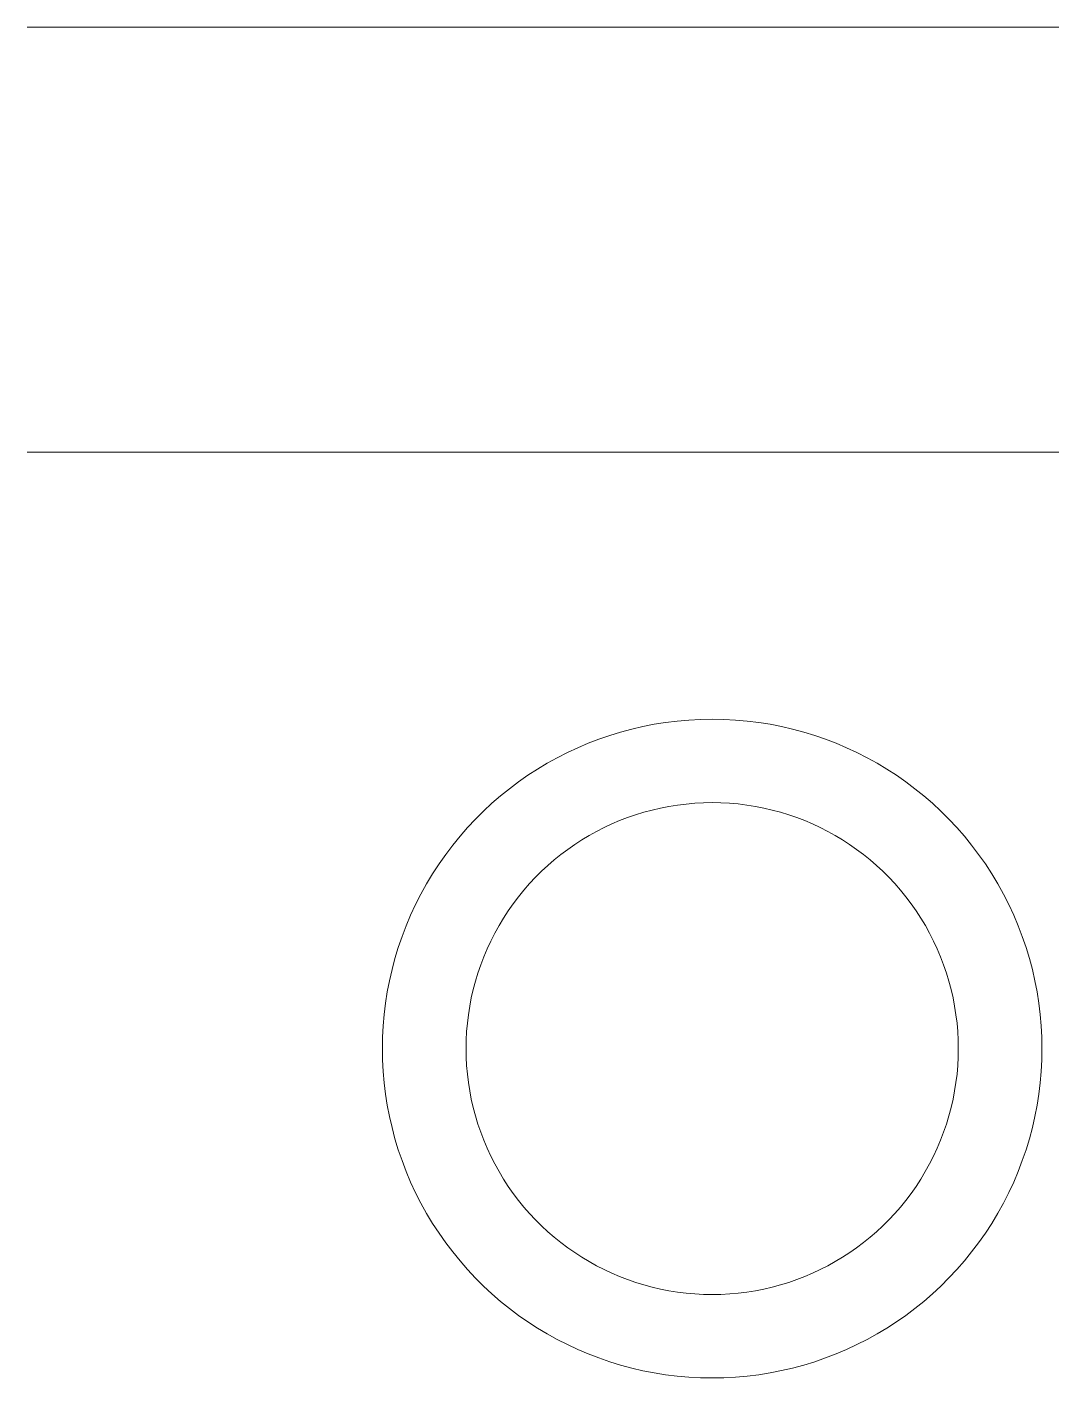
# Model space of a CAD drawing. Header units: centimetres. Extents: x -20.3 to 20.3, y -34.1 to 34.1.
# Drawn here: x -13.037 to -10.581, y -32.397 to -29.156 of the extents above; entities that cross this region are included whole.
import ezdxf

# ---------------------------------------------------------------- set-up
doc = ezdxf.new("R2010")
doc.units = ezdxf.units.CM
doc.header["$MEASUREMENT"] = 0
doc.layers.add('layer 1', color=7, linetype='Continuous')

msp = doc.modelspace()

# ---------------------------------------------------------------- linework, layer by layer
at = {"layer": 'layer 1', "color": 1, "lineweight": 9}
for points, knots in [([(-13.03742, -29.1563), (-13.03742, -29.1563), (7.01706, -29.1563), (7.01706, -29.1563), (7.01706, -29.1563), (7.01706, -29.1563), (7.01706, -29.37195), (7.01706, -29.37195), (7.01706, -29.37195), (7.01706, -29.37195), (6.34708, -29.37195), (6.34708, -29.37195), (6.34708, -29.37195), (6.34708, -29.37195), (6.34708, -29.96006), (6.34708, -29.96006), (6.34708, -29.96006), (6.34708, -29.96006), (7.01706, -29.96006), (7.01706, -29.96006), (7.01706, -29.96006), (7.01706, -29.96006), (7.01706, -30.17571), (7.01706, -30.17571), (7.01706, -30.17571), (7.01706, -30.17571), (-13.03742, -30.17571), (-13.03742, -30.17571)], [0, 0, 0, 0, 0.125, 0.125, 0.125, 0.125, 0.25, 0.25, 0.25, 0.25, 0.375, 0.375, 0.375, 0.375, 0.5, 0.5, 0.5, 0.5, 0.625, 0.625, 0.625, 0.625, 0.75, 0.75, 0.75, 0.75, 1, 1, 1, 1]), ([(-11.3951, -30.81658), (-11.3951, -30.81658), (-11.42327, -30.81708), (-11.42327, -30.81708), (-11.42327, -30.81708), (-11.42327, -30.81708), (-11.45126, -30.81856), (-11.45126, -30.81856), (-11.45126, -30.81856), (-11.45126, -30.81856), (-11.47907, -30.82101), (-11.47907, -30.82101), (-11.47907, -30.82101), (-11.47907, -30.82101), (-11.50668, -30.82442), (-11.50668, -30.82442), (-11.50668, -30.82442), (-11.50668, -30.82442), (-11.53405, -30.8288), (-11.53405, -30.8288), (-11.53405, -30.8288), (-11.53405, -30.8288), (-11.56117, -30.83412), (-11.56117, -30.83412), (-11.56117, -30.83412), (-11.56117, -30.83412), (-11.58802, -30.84037), (-11.58802, -30.84037), (-11.58802, -30.84037), (-11.58802, -30.84037), (-11.61458, -30.84753), (-11.61458, -30.84753), (-11.61458, -30.84753), (-11.61458, -30.84753), (-11.64082, -30.85559), (-11.64082, -30.85559), (-11.64082, -30.85559), (-11.64082, -30.85559), (-11.66671, -30.86455), (-11.66671, -30.86455), (-11.66671, -30.86455), (-11.66671, -30.86455), (-11.69225, -30.87439), (-11.69225, -30.87439), (-11.69225, -30.87439), (-11.69225, -30.87439), (-11.7174, -30.88509), (-11.7174, -30.88509), (-11.7174, -30.88509), (-11.7174, -30.88509), (-11.74215, -30.89664), (-11.74215, -30.89664), (-11.74215, -30.89664), (-11.74215, -30.89664), (-11.76647, -30.90904), (-11.76647, -30.90904), (-11.76647, -30.90904), (-11.76647, -30.90904), (-11.79034, -30.92226), (-11.79034, -30.92226), (-11.79034, -30.92226), (-11.79034, -30.92226), (-11.81374, -30.93631), (-11.81374, -30.93631), (-11.81374, -30.93631), (-11.81374, -30.93631), (-11.83665, -30.95115), (-11.83665, -30.95115), (-11.83665, -30.95115), (-11.83665, -30.95115), (-11.85904, -30.96679), (-11.85904, -30.96679), (-11.85904, -30.96679), (-11.85904, -30.96679), (-11.8809, -30.98321), (-11.8809, -30.98321), (-11.8809, -30.98321), (-11.8809, -30.98321), (-11.9022, -31.00039), (-11.9022, -31.00039), (-11.9022, -31.00039), (-11.9022, -31.00039), (-11.92292, -31.01832), (-11.92292, -31.01832), (-11.92292, -31.01832), (-11.92292, -31.01832), (-11.94304, -31.03698), (-11.94304, -31.03698), (-11.94304, -31.03698), (-11.94304, -31.03698), (-11.96254, -31.05638), (-11.96254, -31.05638), (-11.96254, -31.05638), (-11.96254, -31.05638), (-11.9814, -31.07649), (-11.9814, -31.07649), (-11.9814, -31.07649), (-11.9814, -31.07649), (-11.99958, -31.09731), (-11.99958, -31.09731), (-11.99958, -31.09731), (-11.99958, -31.09731), (-12.01708, -31.11881), (-12.01708, -31.11881), (-12.01708, -31.11881), (-12.01708, -31.11881), (-12.03386, -31.14099), (-12.03386, -31.14099), (-12.03386, -31.14099), (-12.03386, -31.14099), (-12.04992, -31.16383), (-12.04992, -31.16383), (-12.04992, -31.16383), (-12.04992, -31.16383), (-12.06523, -31.18733), (-12.06523, -31.18733), (-12.06523, -31.18733), (-12.06523, -31.18733), (-12.0796, -31.21122), (-12.0796, -31.21122), (-12.0796, -31.21122), (-12.0796, -31.21122), (-12.09338, -31.23608), (-12.09338, -31.23608), (-12.09338, -31.23608), (-12.09338, -31.23608), (-12.10608, -31.26107), (-12.10608, -31.26107), (-12.10608, -31.26107), (-12.10608, -31.26107), (-12.11786, -31.28638), (-12.11786, -31.28638), (-12.11786, -31.28638), (-12.11786, -31.28638), (-12.12868, -31.312), (-12.12868, -31.312), (-12.12868, -31.312), (-12.12868, -31.312), (-12.13856, -31.3379), (-12.13856, -31.3379), (-12.13856, -31.3379), (-12.13856, -31.3379), (-12.1475, -31.36405), (-12.1475, -31.36405), (-12.1475, -31.36405), (-12.1475, -31.36405), (-12.1555, -31.39043), (-12.1555, -31.39043), (-12.1555, -31.39043), (-12.1555, -31.39043), (-12.16256, -31.41701), (-12.16256, -31.41701), (-12.16256, -31.41701), (-12.16256, -31.41701), (-12.16868, -31.44377), (-12.16868, -31.44377), (-12.16868, -31.44377), (-12.16868, -31.44377), (-12.17386, -31.47068), (-12.17386, -31.47068), (-12.17386, -31.47068), (-12.17386, -31.47068), (-12.1781, -31.49771), (-12.1781, -31.49771), (-12.1781, -31.49771), (-12.1781, -31.49771), (-12.1814, -31.52485), (-12.1814, -31.52485), (-12.1814, -31.52485), (-12.1814, -31.52485), (-12.18376, -31.55206), (-12.18376, -31.55206), (-12.18376, -31.55206), (-12.18376, -31.55206), (-12.18516, -31.57932), (-12.18516, -31.57932), (-12.18516, -31.57932), (-12.18516, -31.57932), (-12.18555, -31.60661), (-12.18555, -31.60661), (-12.18555, -31.60661), (-12.18555, -31.60661), (-12.18516, -31.6339), (-12.18516, -31.6339), (-12.18516, -31.6339), (-12.18516, -31.6339), (-12.18376, -31.66116), (-12.18376, -31.66116), (-12.18376, -31.66116), (-12.18376, -31.66116), (-12.1814, -31.68837), (-12.1814, -31.68837), (-12.1814, -31.68837), (-12.1814, -31.68837), (-12.1781, -31.71551), (-12.1781, -31.71551), (-12.1781, -31.71551), (-12.1781, -31.71551), (-12.17386, -31.74254), (-12.17386, -31.74254), (-12.17386, -31.74254), (-12.17386, -31.74254), (-12.16868, -31.76945), (-12.16868, -31.76945), (-12.16868, -31.76945), (-12.16868, -31.76945), (-12.16256, -31.79621), (-12.16256, -31.79621), (-12.16256, -31.79621), (-12.16256, -31.79621), (-12.1555, -31.82279), (-12.1555, -31.82279), (-12.1555, -31.82279), (-12.1555, -31.82279), (-12.1475, -31.84917), (-12.1475, -31.84917), (-12.1475, -31.84917), (-12.1475, -31.84917), (-12.13856, -31.87532), (-12.13856, -31.87532), (-12.13856, -31.87532), (-12.13856, -31.87532), (-12.12868, -31.90122), (-12.12868, -31.90122), (-12.12868, -31.90122), (-12.12868, -31.90122), (-12.11786, -31.92684), (-12.11786, -31.92684), (-12.11786, -31.92684), (-12.11786, -31.92684), (-12.10608, -31.95216), (-12.10608, -31.95216), (-12.10608, -31.95216), (-12.10608, -31.95216), (-12.09338, -31.97715), (-12.09338, -31.97715), (-12.09338, -31.97715), (-12.09338, -31.97715), (-12.07972, -32.00177), (-12.07972, -32.00177), (-12.07972, -32.00177), (-12.07972, -32.00177), (-12.0652, -32.02591), (-12.0652, -32.02591), (-12.0652, -32.02591), (-12.0652, -32.02591), (-12.0499, -32.0494), (-12.0499, -32.0494), (-12.0499, -32.0494), (-12.0499, -32.0494), (-12.03384, -32.07225), (-12.03384, -32.07225), (-12.03384, -32.07225), (-12.03384, -32.07225), (-12.01706, -32.09443), (-12.01706, -32.09443), (-12.01706, -32.09443), (-12.01706, -32.09443), (-11.99956, -32.11593), (-11.99956, -32.11593), (-11.99956, -32.11593), (-11.99956, -32.11593), (-11.98138, -32.13674), (-11.98138, -32.13674), (-11.98138, -32.13674), (-11.98138, -32.13674), (-11.96252, -32.15686), (-11.96252, -32.15686), (-11.96252, -32.15686), (-11.96252, -32.15686), (-11.94302, -32.17625), (-11.94302, -32.17625), (-11.94302, -32.17625), (-11.94302, -32.17625), (-11.9229, -32.19492), (-11.9229, -32.19492), (-11.9229, -32.19492), (-11.9229, -32.19492), (-11.90218, -32.21285), (-11.90218, -32.21285), (-11.90218, -32.21285), (-11.90218, -32.21285), (-11.88088, -32.23003), (-11.88088, -32.23003), (-11.88088, -32.23003), (-11.88088, -32.23003), (-11.85902, -32.24645), (-11.85902, -32.24645), (-11.85902, -32.24645), (-11.85902, -32.24645), (-11.83663, -32.26208), (-11.83663, -32.26208), (-11.83663, -32.26208), (-11.83663, -32.26208), (-11.81372, -32.27693), (-11.81372, -32.27693), (-11.81372, -32.27693), (-11.81372, -32.27693), (-11.79032, -32.29097), (-11.79032, -32.29097), (-11.79032, -32.29097), (-11.79032, -32.29097), (-11.76645, -32.3042), (-11.76645, -32.3042), (-11.76645, -32.3042), (-11.76645, -32.3042), (-11.74213, -32.31659), (-11.74213, -32.31659), (-11.74213, -32.31659), (-11.74213, -32.31659), (-11.71738, -32.32815), (-11.71738, -32.32815), (-11.71738, -32.32815), (-11.71738, -32.32815), (-11.69223, -32.33885), (-11.69223, -32.33885), (-11.69223, -32.33885), (-11.69223, -32.33885), (-11.66669, -32.34869), (-11.66669, -32.34869), (-11.66669, -32.34869), (-11.66669, -32.34869), (-11.6408, -32.35764), (-11.6408, -32.35764), (-11.6408, -32.35764), (-11.6408, -32.35764), (-11.61456, -32.36571), (-11.61456, -32.36571), (-11.61456, -32.36571), (-11.61456, -32.36571), (-11.58801, -32.37287), (-11.58801, -32.37287), (-11.58801, -32.37287), (-11.58801, -32.37287), (-11.56116, -32.37912), (-11.56116, -32.37912), (-11.56116, -32.37912), (-11.56116, -32.37912), (-11.53404, -32.38444), (-11.53404, -32.38444), (-11.53404, -32.38444), (-11.53404, -32.38444), (-11.50666, -32.38881), (-11.50666, -32.38881), (-11.50666, -32.38881), (-11.50666, -32.38881), (-11.47906, -32.39223), (-11.47906, -32.39223), (-11.47906, -32.39223), (-11.47906, -32.39223), (-11.45125, -32.39468), (-11.45125, -32.39468), (-11.45125, -32.39468), (-11.45125, -32.39468), (-11.42326, -32.39616), (-11.42326, -32.39616), (-11.42326, -32.39616), (-11.42326, -32.39616), (-11.3951, -32.39664), (-11.3951, -32.39664), (-11.3951, -32.39664), (-11.3951, -32.39664), (-11.36694, -32.39613), (-11.36694, -32.39613), (-11.36694, -32.39613), (-11.36694, -32.39613), (-11.33894, -32.39466), (-11.33894, -32.39466), (-11.33894, -32.39466), (-11.33894, -32.39466), (-11.31113, -32.39221), (-11.31113, -32.39221), (-11.31113, -32.39221), (-11.31113, -32.39221), (-11.28353, -32.38879), (-11.28353, -32.38879), (-11.28353, -32.38879), (-11.28353, -32.38879), (-11.25615, -32.38441), (-11.25615, -32.38441), (-11.25615, -32.38441), (-11.25615, -32.38441), (-11.22904, -32.37909), (-11.22904, -32.37909), (-11.22904, -32.37909), (-11.22904, -32.37909), (-11.20219, -32.37284), (-11.20219, -32.37284), (-11.20219, -32.37284), (-11.20219, -32.37284), (-11.17564, -32.36568), (-11.17564, -32.36568), (-11.17564, -32.36568), (-11.17564, -32.36568), (-11.1494, -32.35762), (-11.1494, -32.35762), (-11.1494, -32.35762), (-11.1494, -32.35762), (-11.1235, -32.34866), (-11.1235, -32.34866), (-11.1235, -32.34866), (-11.1235, -32.34866), (-11.09797, -32.33883), (-11.09797, -32.33883), (-11.09797, -32.33883), (-11.09797, -32.33883), (-11.07282, -32.32812), (-11.07282, -32.32812), (-11.07282, -32.32812), (-11.07282, -32.32812), (-11.04807, -32.31656), (-11.04807, -32.31656), (-11.04807, -32.31656), (-11.04807, -32.31656), (-11.02375, -32.30417), (-11.02375, -32.30417), (-11.02375, -32.30417), (-11.02375, -32.30417), (-10.99988, -32.29094), (-10.99988, -32.29094), (-10.99988, -32.29094), (-10.99988, -32.29094), (-10.97648, -32.2769), (-10.97648, -32.2769), (-10.97648, -32.2769), (-10.97648, -32.2769), (-10.95357, -32.26205), (-10.95357, -32.26205), (-10.95357, -32.26205), (-10.95357, -32.26205), (-10.93117, -32.24641), (-10.93117, -32.24641), (-10.93117, -32.24641), (-10.93117, -32.24641), (-10.90932, -32.23), (-10.90932, -32.23), (-10.90932, -32.23), (-10.90932, -32.23), (-10.88801, -32.21282), (-10.88801, -32.21282), (-10.88801, -32.21282), (-10.88801, -32.21282), (-10.86729, -32.19489), (-10.86729, -32.19489), (-10.86729, -32.19489), (-10.86729, -32.19489), (-10.84717, -32.17622), (-10.84717, -32.17622), (-10.84717, -32.17622), (-10.84717, -32.17622), (-10.82767, -32.15683), (-10.82767, -32.15683), (-10.82767, -32.15683), (-10.82767, -32.15683), (-10.80883, -32.13671), (-10.80883, -32.13671), (-10.80883, -32.13671), (-10.80883, -32.13671), (-10.79066, -32.1159), (-10.79066, -32.1159), (-10.79066, -32.1159), (-10.79066, -32.1159), (-10.77316, -32.09439), (-10.77316, -32.09439), (-10.77316, -32.09439), (-10.77316, -32.09439), (-10.75638, -32.07222), (-10.75638, -32.07222), (-10.75638, -32.07222), (-10.75638, -32.07222), (-10.74031, -32.04937), (-10.74031, -32.04937), (-10.74031, -32.04937), (-10.74031, -32.04937), (-10.72501, -32.02587), (-10.72501, -32.02587), (-10.72501, -32.02587), (-10.72501, -32.02587), (-10.71034, -32.00149), (-10.71034, -32.00149), (-10.71034, -32.00149), (-10.71034, -32.00149), (-10.69683, -31.97713), (-10.69683, -31.97713), (-10.69683, -31.97713), (-10.69683, -31.97713), (-10.68411, -31.95214), (-10.68411, -31.95214), (-10.68411, -31.95214), (-10.68411, -31.95214), (-10.67235, -31.92683), (-10.67235, -31.92683), (-10.67235, -31.92683), (-10.67235, -31.92683), (-10.66153, -31.90121), (-10.66153, -31.90121), (-10.66153, -31.90121), (-10.66153, -31.90121), (-10.65165, -31.87531), (-10.65165, -31.87531), (-10.65165, -31.87531), (-10.65165, -31.87531), (-10.64271, -31.84916), (-10.64271, -31.84916), (-10.64271, -31.84916), (-10.64271, -31.84916), (-10.63471, -31.82278), (-10.63471, -31.82278), (-10.63471, -31.82278), (-10.63471, -31.82278), (-10.62765, -31.7962), (-10.62765, -31.7962), (-10.62765, -31.7962), (-10.62765, -31.7962), (-10.62153, -31.76944), (-10.62153, -31.76944), (-10.62153, -31.76944), (-10.62153, -31.76944), (-10.61635, -31.74253), (-10.61635, -31.74253), (-10.61635, -31.74253), (-10.61635, -31.74253), (-10.61211, -31.7155), (-10.61211, -31.7155), (-10.61211, -31.7155), (-10.61211, -31.7155), (-10.60881, -31.68836), (-10.60881, -31.68836), (-10.60881, -31.68836), (-10.60881, -31.68836), (-10.60645, -31.66115), (-10.60645, -31.66115), (-10.60645, -31.66115), (-10.60645, -31.66115), (-10.60505, -31.63389), (-10.60505, -31.63389), (-10.60505, -31.63389), (-10.60505, -31.63389), (-10.60466, -31.6066), (-10.60466, -31.6066), (-10.60466, -31.6066), (-10.60466, -31.6066), (-10.60505, -31.57931), (-10.60505, -31.57931), (-10.60505, -31.57931), (-10.60505, -31.57931), (-10.60645, -31.55205), (-10.60645, -31.55205), (-10.60645, -31.55205), (-10.60645, -31.55205), (-10.60881, -31.52484), (-10.60881, -31.52484), (-10.60881, -31.52484), (-10.60881, -31.52484), (-10.61211, -31.4977), (-10.61211, -31.4977), (-10.61211, -31.4977), (-10.61211, -31.4977), (-10.61635, -31.47067), (-10.61635, -31.47067), (-10.61635, -31.47067), (-10.61635, -31.47067), (-10.62153, -31.44376), (-10.62153, -31.44376), (-10.62153, -31.44376), (-10.62153, -31.44376), (-10.62765, -31.417), (-10.62765, -31.417), (-10.62765, -31.417), (-10.62765, -31.417), (-10.63471, -31.39042), (-10.63471, -31.39042), (-10.63471, -31.39042), (-10.63471, -31.39042), (-10.64271, -31.36404), (-10.64271, -31.36404), (-10.64271, -31.36404), (-10.64271, -31.36404), (-10.65165, -31.33789), (-10.65165, -31.33789), (-10.65165, -31.33789), (-10.65165, -31.33789), (-10.66153, -31.31199), (-10.66153, -31.31199), (-10.66153, -31.31199), (-10.66153, -31.31199), (-10.67235, -31.28637), (-10.67235, -31.28637), (-10.67235, -31.28637), (-10.67235, -31.28637), (-10.68411, -31.26105), (-10.68411, -31.26105), (-10.68411, -31.26105), (-10.68411, -31.26105), (-10.69683, -31.23607), (-10.69683, -31.23607), (-10.69683, -31.23607), (-10.69683, -31.23607), (-10.7105, -31.21144), (-10.7105, -31.21144), (-10.7105, -31.21144), (-10.7105, -31.21144), (-10.72502, -31.18731), (-10.72502, -31.18731), (-10.72502, -31.18731), (-10.72502, -31.18731), (-10.74031, -31.16381), (-10.74031, -31.16381), (-10.74031, -31.16381), (-10.74031, -31.16381), (-10.75638, -31.14096), (-10.75638, -31.14096), (-10.75638, -31.14096), (-10.75638, -31.14096), (-10.77316, -31.11878), (-10.77316, -31.11878), (-10.77316, -31.11878), (-10.77316, -31.11878), (-10.79066, -31.09728), (-10.79066, -31.09728), (-10.79066, -31.09728), (-10.79066, -31.09728), (-10.80883, -31.07647), (-10.80883, -31.07647), (-10.80883, -31.07647), (-10.80883, -31.07647), (-10.82767, -31.05635), (-10.82767, -31.05635), (-10.82767, -31.05635), (-10.82767, -31.05635), (-10.84717, -31.03696), (-10.84717, -31.03696), (-10.84717, -31.03696), (-10.84717, -31.03696), (-10.86729, -31.01829), (-10.86729, -31.01829), (-10.86729, -31.01829), (-10.86729, -31.01829), (-10.88801, -31.00036), (-10.88801, -31.00036), (-10.88801, -31.00036), (-10.88801, -31.00036), (-10.90932, -30.98318), (-10.90932, -30.98318), (-10.90932, -30.98318), (-10.90932, -30.98318), (-10.93117, -30.96676), (-10.93117, -30.96676), (-10.93117, -30.96676), (-10.93117, -30.96676), (-10.95357, -30.95113), (-10.95357, -30.95113), (-10.95357, -30.95113), (-10.95357, -30.95113), (-10.97648, -30.93628), (-10.97648, -30.93628), (-10.97648, -30.93628), (-10.97648, -30.93628), (-10.99988, -30.92224), (-10.99988, -30.92224), (-10.99988, -30.92224), (-10.99988, -30.92224), (-11.02375, -30.90901), (-11.02375, -30.90901), (-11.02375, -30.90901), (-11.02375, -30.90901), (-11.04807, -30.89662), (-11.04807, -30.89662), (-11.04807, -30.89662), (-11.04807, -30.89662), (-11.07282, -30.88506), (-11.07282, -30.88506), (-11.07282, -30.88506), (-11.07282, -30.88506), (-11.09797, -30.87435), (-11.09797, -30.87435), (-11.09797, -30.87435), (-11.09797, -30.87435), (-11.1235, -30.86452), (-11.1235, -30.86452), (-11.1235, -30.86452), (-11.1235, -30.86452), (-11.1494, -30.85556), (-11.1494, -30.85556), (-11.1494, -30.85556), (-11.1494, -30.85556), (-11.17564, -30.8475), (-11.17564, -30.8475), (-11.17564, -30.8475), (-11.17564, -30.8475), (-11.20219, -30.84034), (-11.20219, -30.84034), (-11.20219, -30.84034), (-11.20219, -30.84034), (-11.22904, -30.83409), (-11.22904, -30.83409), (-11.22904, -30.83409), (-11.22904, -30.83409), (-11.25615, -30.82877), (-11.25615, -30.82877), (-11.25615, -30.82877), (-11.25615, -30.82877), (-11.28353, -30.82439), (-11.28353, -30.82439), (-11.28353, -30.82439), (-11.28353, -30.82439), (-11.31113, -30.82097), (-11.31113, -30.82097), (-11.31113, -30.82097), (-11.31113, -30.82097), (-11.33894, -30.81852), (-11.33894, -30.81852), (-11.33894, -30.81852), (-11.33894, -30.81852), (-11.36693, -30.81705), (-11.36693, -30.81705), (-11.36693, -30.81705), (-11.36693, -30.81705), (-11.3951, -30.81655), (-11.3951, -30.81655)], [0, 0, 0, 0, 0.0055249, 0.0055249, 0.0055249, 0.0055249, 0.0110497, 0.0110497, 0.0110497, 0.0110497, 0.0165746, 0.0165746, 0.0165746, 0.0165746, 0.0220994, 0.0220994, 0.0220994, 0.0220994, 0.0276243, 0.0276243, 0.0276243, 0.0276243, 0.0331492, 0.0331492, 0.0331492, 0.0331492, 0.038674, 0.038674, 0.038674, 0.038674, 0.0441989, 0.0441989, 0.0441989, 0.0441989, 0.0497238, 0.0497238, 0.0497238, 0.0497238, 0.0552486, 0.0552486, 0.0552486, 0.0552486, 0.0607735, 0.0607735, 0.0607735, 0.0607735, 0.0662983, 0.0662983, 0.0662983, 0.0662983, 0.0718232, 0.0718232, 0.0718232, 0.0718232, 0.0773481, 0.0773481, 0.0773481, 0.0773481, 0.0828729, 0.0828729, 0.0828729, 0.0828729, 0.0883978, 0.0883978, 0.0883978, 0.0883978, 0.0939227, 0.0939227, 0.0939227, 0.0939227, 0.0994475, 0.0994475, 0.0994475, 0.0994475, 0.1049724, 0.1049724, 0.1049724, 0.1049724, 0.1104972, 0.1104972, 0.1104972, 0.1104972, 0.1160221, 0.1160221, 0.1160221, 0.1160221, 0.121547, 0.121547, 0.121547, 0.121547, 0.1270718, 0.1270718, 0.1270718, 0.1270718, 0.1325967, 0.1325967, 0.1325967, 0.1325967, 0.1381215, 0.1381215, 0.1381215, 0.1381215, 0.1436464, 0.1436464, 0.1436464, 0.1436464, 0.1491713, 0.1491713, 0.1491713, 0.1491713, 0.1546961, 0.1546961, 0.1546961, 0.1546961, 0.160221, 0.160221, 0.160221, 0.160221, 0.1657459, 0.1657459, 0.1657459, 0.1657459, 0.1712707, 0.1712707, 0.1712707, 0.1712707, 0.1767956, 0.1767956, 0.1767956, 0.1767956, 0.1823204, 0.1823204, 0.1823204, 0.1823204, 0.1878453, 0.1878453, 0.1878453, 0.1878453, 0.1933702, 0.1933702, 0.1933702, 0.1933702, 0.198895, 0.198895, 0.198895, 0.198895, 0.2044199, 0.2044199, 0.2044199, 0.2044199, 0.2099448, 0.2099448, 0.2099448, 0.2099448, 0.2154696, 0.2154696, 0.2154696, 0.2154696, 0.2209945, 0.2209945, 0.2209945, 0.2209945, 0.2265193, 0.2265193, 0.2265193, 0.2265193, 0.2320442, 0.2320442, 0.2320442, 0.2320442, 0.2375691, 0.2375691, 0.2375691, 0.2375691, 0.2430939, 0.2430939, 0.2430939, 0.2430939, 0.2486188, 0.2486188, 0.2486188, 0.2486188, 0.2541436, 0.2541436, 0.2541436, 0.2541436, 0.2596685, 0.2596685, 0.2596685, 0.2596685, 0.2651934, 0.2651934, 0.2651934, 0.2651934, 0.2707182, 0.2707182, 0.2707182, 0.2707182, 0.2762431, 0.2762431, 0.2762431, 0.2762431, 0.281768, 0.281768, 0.281768, 0.281768, 0.2872928, 0.2872928, 0.2872928, 0.2872928, 0.2928177, 0.2928177, 0.2928177, 0.2928177, 0.2983425, 0.2983425, 0.2983425, 0.2983425, 0.3038674, 0.3038674, 0.3038674, 0.3038674, 0.3093923, 0.3093923, 0.3093923, 0.3093923, 0.3149171, 0.3149171, 0.3149171, 0.3149171, 0.320442, 0.320442, 0.320442, 0.320442, 0.3259669, 0.3259669, 0.3259669, 0.3259669, 0.3314917, 0.3314917, 0.3314917, 0.3314917, 0.3370166, 0.3370166, 0.3370166, 0.3370166, 0.3425414, 0.3425414, 0.3425414, 0.3425414, 0.3480663, 0.3480663, 0.3480663, 0.3480663, 0.3535912, 0.3535912, 0.3535912, 0.3535912, 0.359116, 0.359116, 0.359116, 0.359116, 0.3646409, 0.3646409, 0.3646409, 0.3646409, 0.3701657, 0.3701657, 0.3701657, 0.3701657, 0.3756906, 0.3756906, 0.3756906, 0.3756906, 0.3812155, 0.3812155, 0.3812155, 0.3812155, 0.3867403, 0.3867403, 0.3867403, 0.3867403, 0.3922652, 0.3922652, 0.3922652, 0.3922652, 0.3977901, 0.3977901, 0.3977901, 0.3977901, 0.4033149, 0.4033149, 0.4033149, 0.4033149, 0.4088398, 0.4088398, 0.4088398, 0.4088398, 0.4143646, 0.4143646, 0.4143646, 0.4143646, 0.4198895, 0.4198895, 0.4198895, 0.4198895, 0.4254144, 0.4254144, 0.4254144, 0.4254144, 0.4309392, 0.4309392, 0.4309392, 0.4309392, 0.4364641, 0.4364641, 0.4364641, 0.4364641, 0.441989, 0.441989, 0.441989, 0.441989, 0.4475138, 0.4475138, 0.4475138, 0.4475138, 0.4530387, 0.4530387, 0.4530387, 0.4530387, 0.4585635, 0.4585635, 0.4585635, 0.4585635, 0.4640884, 0.4640884, 0.4640884, 0.4640884, 0.4696133, 0.4696133, 0.4696133, 0.4696133, 0.4751381, 0.4751381, 0.4751381, 0.4751381, 0.480663, 0.480663, 0.480663, 0.480663, 0.4861878, 0.4861878, 0.4861878, 0.4861878, 0.4917127, 0.4917127, 0.4917127, 0.4917127, 0.4972376, 0.4972376, 0.4972376, 0.4972376, 0.5027624, 0.5027624, 0.5027624, 0.5027624, 0.5082873, 0.5082873, 0.5082873, 0.5082873, 0.5138122, 0.5138122, 0.5138122, 0.5138122, 0.519337, 0.519337, 0.519337, 0.519337, 0.5248619, 0.5248619, 0.5248619, 0.5248619, 0.5303867, 0.5303867, 0.5303867, 0.5303867, 0.5359116, 0.5359116, 0.5359116, 0.5359116, 0.5414365, 0.5414365, 0.5414365, 0.5414365, 0.5469613, 0.5469613, 0.5469613, 0.5469613, 0.5524862, 0.5524862, 0.5524862, 0.5524862, 0.558011, 0.558011, 0.558011, 0.558011, 0.5635359, 0.5635359, 0.5635359, 0.5635359, 0.5690608, 0.5690608, 0.5690608, 0.5690608, 0.5745856, 0.5745856, 0.5745856, 0.5745856, 0.5801105, 0.5801105, 0.5801105, 0.5801105, 0.5856354, 0.5856354, 0.5856354, 0.5856354, 0.5911602, 0.5911602, 0.5911602, 0.5911602, 0.5966851, 0.5966851, 0.5966851, 0.5966851, 0.6022099, 0.6022099, 0.6022099, 0.6022099, 0.6077348, 0.6077348, 0.6077348, 0.6077348, 0.6132597, 0.6132597, 0.6132597, 0.6132597, 0.6187845, 0.6187845, 0.6187845, 0.6187845, 0.6243094, 0.6243094, 0.6243094, 0.6243094, 0.6298343, 0.6298343, 0.6298343, 0.6298343, 0.6353591, 0.6353591, 0.6353591, 0.6353591, 0.640884, 0.640884, 0.640884, 0.640884, 0.6464088, 0.6464088, 0.6464088, 0.6464088, 0.6519337, 0.6519337, 0.6519337, 0.6519337, 0.6574586, 0.6574586, 0.6574586, 0.6574586, 0.6629834, 0.6629834, 0.6629834, 0.6629834, 0.6685083, 0.6685083, 0.6685083, 0.6685083, 0.6740331, 0.6740331, 0.6740331, 0.6740331, 0.679558, 0.679558, 0.679558, 0.679558, 0.6850829, 0.6850829, 0.6850829, 0.6850829, 0.6906077, 0.6906077, 0.6906077, 0.6906077, 0.6961326, 0.6961326, 0.6961326, 0.6961326, 0.7016575, 0.7016575, 0.7016575, 0.7016575, 0.7071823, 0.7071823, 0.7071823, 0.7071823, 0.7127072, 0.7127072, 0.7127072, 0.7127072, 0.718232, 0.718232, 0.718232, 0.718232, 0.7237569, 0.7237569, 0.7237569, 0.7237569, 0.7292818, 0.7292818, 0.7292818, 0.7292818, 0.7348066, 0.7348066, 0.7348066, 0.7348066, 0.7403315, 0.7403315, 0.7403315, 0.7403315, 0.7458564, 0.7458564, 0.7458564, 0.7458564, 0.7513812, 0.7513812, 0.7513812, 0.7513812, 0.7569061, 0.7569061, 0.7569061, 0.7569061, 0.7624309, 0.7624309, 0.7624309, 0.7624309, 0.7679558, 0.7679558, 0.7679558, 0.7679558, 0.7734807, 0.7734807, 0.7734807, 0.7734807, 0.7790055, 0.7790055, 0.7790055, 0.7790055, 0.7845304, 0.7845304, 0.7845304, 0.7845304, 0.7900552, 0.7900552, 0.7900552, 0.7900552, 0.7955801, 0.7955801, 0.7955801, 0.7955801, 0.801105, 0.801105, 0.801105, 0.801105, 0.8066298, 0.8066298, 0.8066298, 0.8066298, 0.8121547, 0.8121547, 0.8121547, 0.8121547, 0.8176796, 0.8176796, 0.8176796, 0.8176796, 0.8232044, 0.8232044, 0.8232044, 0.8232044, 0.8287293, 0.8287293, 0.8287293, 0.8287293, 0.8342541, 0.8342541, 0.8342541, 0.8342541, 0.839779, 0.839779, 0.839779, 0.839779, 0.8453039, 0.8453039, 0.8453039, 0.8453039, 0.8508287, 0.8508287, 0.8508287, 0.8508287, 0.8563536, 0.8563536, 0.8563536, 0.8563536, 0.8618785, 0.8618785, 0.8618785, 0.8618785, 0.8674033, 0.8674033, 0.8674033, 0.8674033, 0.8729282, 0.8729282, 0.8729282, 0.8729282, 0.878453, 0.878453, 0.878453, 0.878453, 0.8839779, 0.8839779, 0.8839779, 0.8839779, 0.8895028, 0.8895028, 0.8895028, 0.8895028, 0.8950276, 0.8950276, 0.8950276, 0.8950276, 0.9005525, 0.9005525, 0.9005525, 0.9005525, 0.9060773, 0.9060773, 0.9060773, 0.9060773, 0.9116022, 0.9116022, 0.9116022, 0.9116022, 0.9171271, 0.9171271, 0.9171271, 0.9171271, 0.9226519, 0.9226519, 0.9226519, 0.9226519, 0.9281768, 0.9281768, 0.9281768, 0.9281768, 0.9337017, 0.9337017, 0.9337017, 0.9337017, 0.9392265, 0.9392265, 0.9392265, 0.9392265, 0.9447514, 0.9447514, 0.9447514, 0.9447514, 0.9502762, 0.9502762, 0.9502762, 0.9502762, 0.9558011, 0.9558011, 0.9558011, 0.9558011, 0.961326, 0.961326, 0.961326, 0.961326, 0.9668508, 0.9668508, 0.9668508, 0.9668508, 0.9723757, 0.9723757, 0.9723757, 0.9723757, 0.9779006, 0.9779006, 0.9779006, 0.9779006, 0.9834254, 0.9834254, 0.9834254, 0.9834254, 0.9889503, 0.9889503, 0.9889503, 0.9889503, 1, 1, 1, 1]), ([(-11.3951, -31.01657), (-11.3951, -31.01657), (-11.37408, -31.01696), (-11.37408, -31.01696), (-11.37408, -31.01696), (-11.37408, -31.01696), (-11.35319, -31.01808), (-11.35319, -31.01808), (-11.35319, -31.01808), (-11.35319, -31.01808), (-11.33243, -31.01992), (-11.33243, -31.01992), (-11.33243, -31.01992), (-11.33243, -31.01992), (-11.31182, -31.02249), (-11.31182, -31.02249), (-11.31182, -31.02249), (-11.31182, -31.02249), (-11.29139, -31.02577), (-11.29139, -31.02577), (-11.29139, -31.02577), (-11.29139, -31.02577), (-11.27115, -31.02974), (-11.27115, -31.02974), (-11.27115, -31.02974), (-11.27115, -31.02974), (-11.2511, -31.03442), (-11.2511, -31.03442), (-11.2511, -31.03442), (-11.2511, -31.03442), (-11.23128, -31.03978), (-11.23128, -31.03978), (-11.23128, -31.03978), (-11.23128, -31.03978), (-11.21171, -31.04581), (-11.21171, -31.04581), (-11.21171, -31.04581), (-11.21171, -31.04581), (-11.19238, -31.0525), (-11.19238, -31.0525), (-11.19238, -31.0525), (-11.19238, -31.0525), (-11.17332, -31.05986), (-11.17332, -31.05986), (-11.17332, -31.05986), (-11.17332, -31.05986), (-11.15454, -31.06785), (-11.15454, -31.06785), (-11.15454, -31.06785), (-11.15454, -31.06785), (-11.13608, -31.07649), (-11.13608, -31.07649), (-11.13608, -31.07649), (-11.13608, -31.07649), (-11.11792, -31.08575), (-11.11792, -31.08575), (-11.11792, -31.08575), (-11.11792, -31.08575), (-11.1001, -31.09563), (-11.1001, -31.09563), (-11.1001, -31.09563), (-11.1001, -31.09563), (-11.08264, -31.10612), (-11.08264, -31.10612), (-11.08264, -31.10612), (-11.08264, -31.10612), (-11.06554, -31.11721), (-11.06554, -31.11721), (-11.06554, -31.11721), (-11.06554, -31.11721), (-11.04882, -31.12889), (-11.04882, -31.12889), (-11.04882, -31.12889), (-11.04882, -31.12889), (-11.0325, -31.14115), (-11.0325, -31.14115), (-11.0325, -31.14115), (-11.0325, -31.14115), (-11.0166, -31.15397), (-11.0166, -31.15397), (-11.0166, -31.15397), (-11.0166, -31.15397), (-11.00114, -31.16736), (-11.00114, -31.16736), (-11.00114, -31.16736), (-11.00114, -31.16736), (-10.98612, -31.18131), (-10.98612, -31.18131), (-10.98612, -31.18131), (-10.98612, -31.18131), (-10.97158, -31.19579), (-10.97158, -31.19579), (-10.97158, -31.19579), (-10.97158, -31.19579), (-10.95751, -31.21081), (-10.95751, -31.21081), (-10.95751, -31.21081), (-10.95751, -31.21081), (-10.94396, -31.22636), (-10.94396, -31.22636), (-10.94396, -31.22636), (-10.94396, -31.22636), (-10.93089, -31.24241), (-10.93089, -31.24241), (-10.93089, -31.24241), (-10.93089, -31.24241), (-10.91837, -31.25898), (-10.91837, -31.25898), (-10.91837, -31.25898), (-10.91837, -31.25898), (-10.90639, -31.27603), (-10.90639, -31.27603), (-10.90639, -31.27603), (-10.90639, -31.27603), (-10.89497, -31.29358), (-10.89497, -31.29358), (-10.89497, -31.29358), (-10.89497, -31.29358), (-10.88413, -31.31159), (-10.88413, -31.31159), (-10.88413, -31.31159), (-10.88413, -31.31159), (-10.87395, -31.32997), (-10.87395, -31.32997), (-10.87395, -31.32997), (-10.87395, -31.32997), (-10.86447, -31.34863), (-10.86447, -31.34863), (-10.86447, -31.34863), (-10.86447, -31.34863), (-10.85569, -31.36753), (-10.85569, -31.36753), (-10.85569, -31.36753), (-10.85569, -31.36753), (-10.8476, -31.38666), (-10.8476, -31.38666), (-10.8476, -31.38666), (-10.8476, -31.38666), (-10.84023, -31.406), (-10.84023, -31.406), (-10.84023, -31.406), (-10.84023, -31.406), (-10.83355, -31.42552), (-10.83355, -31.42552), (-10.83355, -31.42552), (-10.83355, -31.42552), (-10.82757, -31.44522), (-10.82757, -31.44522), (-10.82757, -31.44522), (-10.82757, -31.44522), (-10.82229, -31.46506), (-10.82229, -31.46506), (-10.82229, -31.46506), (-10.82229, -31.46506), (-10.81773, -31.48504), (-10.81773, -31.48504), (-10.81773, -31.48504), (-10.81773, -31.48504), (-10.81387, -31.50512), (-10.81387, -31.50512), (-10.81387, -31.50512), (-10.81387, -31.50512), (-10.81071, -31.52531), (-10.81071, -31.52531), (-10.81071, -31.52531), (-10.81071, -31.52531), (-10.80825, -31.54557), (-10.80825, -31.54557), (-10.80825, -31.54557), (-10.80825, -31.54557), (-10.80644, -31.56588), (-10.80644, -31.56588), (-10.80644, -31.56588), (-10.80644, -31.56588), (-10.80544, -31.58623), (-10.80544, -31.58623), (-10.80544, -31.58623), (-10.80544, -31.58623), (-10.80506, -31.6066), (-10.80506, -31.6066), (-10.80506, -31.6066), (-10.80506, -31.6066), (-10.80544, -31.62697), (-10.80544, -31.62697), (-10.80544, -31.62697), (-10.80544, -31.62697), (-10.80644, -31.64732), (-10.80644, -31.64732), (-10.80644, -31.64732), (-10.80644, -31.64732), (-10.80825, -31.66763), (-10.80825, -31.66763), (-10.80825, -31.66763), (-10.80825, -31.66763), (-10.81071, -31.68789), (-10.81071, -31.68789), (-10.81071, -31.68789), (-10.81071, -31.68789), (-10.81387, -31.70807), (-10.81387, -31.70807), (-10.81387, -31.70807), (-10.81387, -31.70807), (-10.81773, -31.72816), (-10.81773, -31.72816), (-10.81773, -31.72816), (-10.81773, -31.72816), (-10.82229, -31.74814), (-10.82229, -31.74814), (-10.82229, -31.74814), (-10.82229, -31.74814), (-10.82757, -31.76798), (-10.82757, -31.76798), (-10.82757, -31.76798), (-10.82757, -31.76798), (-10.83355, -31.78768), (-10.83355, -31.78768), (-10.83355, -31.78768), (-10.83355, -31.78768), (-10.84023, -31.8072), (-10.84023, -31.8072), (-10.84023, -31.8072), (-10.84023, -31.8072), (-10.8476, -31.82654), (-10.8476, -31.82654), (-10.8476, -31.82654), (-10.8476, -31.82654), (-10.85569, -31.84566), (-10.85569, -31.84566), (-10.85569, -31.84566), (-10.85569, -31.84566), (-10.86447, -31.86457), (-10.86447, -31.86457), (-10.86447, -31.86457), (-10.86447, -31.86457), (-10.87395, -31.88323), (-10.87395, -31.88323), (-10.87395, -31.88323), (-10.87395, -31.88323), (-10.88422, -31.90178), (-10.88422, -31.90178), (-10.88422, -31.90178), (-10.88422, -31.90178), (-10.89495, -31.91962), (-10.89495, -31.91962), (-10.89495, -31.91962), (-10.89495, -31.91962), (-10.90637, -31.93717), (-10.90637, -31.93717), (-10.90637, -31.93717), (-10.90637, -31.93717), (-10.91836, -31.95422), (-10.91836, -31.95422), (-10.91836, -31.95422), (-10.91836, -31.95422), (-10.93088, -31.97079), (-10.93088, -31.97079), (-10.93088, -31.97079), (-10.93088, -31.97079), (-10.94394, -31.98684), (-10.94394, -31.98684), (-10.94394, -31.98684), (-10.94394, -31.98684), (-10.9575, -32.00239), (-10.9575, -32.00239), (-10.9575, -32.00239), (-10.9575, -32.00239), (-10.97156, -32.01741), (-10.97156, -32.01741), (-10.97156, -32.01741), (-10.97156, -32.01741), (-10.9861, -32.03189), (-10.9861, -32.03189), (-10.9861, -32.03189), (-10.9861, -32.03189), (-11.00113, -32.04584), (-11.00113, -32.04584), (-11.00113, -32.04584), (-11.00113, -32.04584), (-11.01659, -32.05923), (-11.01659, -32.05923), (-11.01659, -32.05923), (-11.01659, -32.05923), (-11.03248, -32.07205), (-11.03248, -32.07205), (-11.03248, -32.07205), (-11.03248, -32.07205), (-11.04881, -32.08431), (-11.04881, -32.08431), (-11.04881, -32.08431), (-11.04881, -32.08431), (-11.06553, -32.09599), (-11.06553, -32.09599), (-11.06553, -32.09599), (-11.06553, -32.09599), (-11.08263, -32.10708), (-11.08263, -32.10708), (-11.08263, -32.10708), (-11.08263, -32.10708), (-11.10009, -32.11757), (-11.10009, -32.11757), (-11.10009, -32.11757), (-11.10009, -32.11757), (-11.11791, -32.12745), (-11.11791, -32.12745), (-11.11791, -32.12745), (-11.11791, -32.12745), (-11.13607, -32.13671), (-11.13607, -32.13671), (-11.13607, -32.13671), (-11.13607, -32.13671), (-11.15453, -32.14534), (-11.15453, -32.14534), (-11.15453, -32.14534), (-11.15453, -32.14534), (-11.17331, -32.15334), (-11.17331, -32.15334), (-11.17331, -32.15334), (-11.17331, -32.15334), (-11.19237, -32.16069), (-11.19237, -32.16069), (-11.19237, -32.16069), (-11.19237, -32.16069), (-11.21169, -32.16739), (-11.21169, -32.16739), (-11.21169, -32.16739), (-11.21169, -32.16739), (-11.23127, -32.17342), (-11.23127, -32.17342), (-11.23127, -32.17342), (-11.23127, -32.17342), (-11.25109, -32.17878), (-11.25109, -32.17878), (-11.25109, -32.17878), (-11.25109, -32.17878), (-11.27113, -32.18345), (-11.27113, -32.18345), (-11.27113, -32.18345), (-11.27113, -32.18345), (-11.29138, -32.18743), (-11.29138, -32.18743), (-11.29138, -32.18743), (-11.29138, -32.18743), (-11.31181, -32.19071), (-11.31181, -32.19071), (-11.31181, -32.19071), (-11.31181, -32.19071), (-11.33242, -32.19328), (-11.33242, -32.19328), (-11.33242, -32.19328), (-11.33242, -32.19328), (-11.35318, -32.19512), (-11.35318, -32.19512), (-11.35318, -32.19512), (-11.35318, -32.19512), (-11.37408, -32.19624), (-11.37408, -32.19624), (-11.37408, -32.19624), (-11.37408, -32.19624), (-11.39509, -32.19663), (-11.39509, -32.19663), (-11.39509, -32.19663), (-11.39509, -32.19663), (-11.41611, -32.19626), (-11.41611, -32.19626), (-11.41611, -32.19626), (-11.41611, -32.19626), (-11.437, -32.19514), (-11.437, -32.19514), (-11.437, -32.19514), (-11.437, -32.19514), (-11.45776, -32.19329), (-11.45776, -32.19329), (-11.45776, -32.19329), (-11.45776, -32.19329), (-11.47837, -32.19073), (-11.47837, -32.19073), (-11.47837, -32.19073), (-11.47837, -32.19073), (-11.4988, -32.18745), (-11.4988, -32.18745), (-11.4988, -32.18745), (-11.4988, -32.18745), (-11.51905, -32.18347), (-11.51905, -32.18347), (-11.51905, -32.18347), (-11.51905, -32.18347), (-11.53909, -32.1788), (-11.53909, -32.1788), (-11.53909, -32.1788), (-11.53909, -32.1788), (-11.55891, -32.17344), (-11.55891, -32.17344), (-11.55891, -32.17344), (-11.55891, -32.17344), (-11.57848, -32.16741), (-11.57848, -32.16741), (-11.57848, -32.16741), (-11.57848, -32.16741), (-11.59781, -32.16071), (-11.59781, -32.16071), (-11.59781, -32.16071), (-11.59781, -32.16071), (-11.61687, -32.15336), (-11.61687, -32.15336), (-11.61687, -32.15336), (-11.61687, -32.15336), (-11.63565, -32.14536), (-11.63565, -32.14536), (-11.63565, -32.14536), (-11.63565, -32.14536), (-11.65411, -32.13673), (-11.65411, -32.13673), (-11.65411, -32.13673), (-11.65411, -32.13673), (-11.67227, -32.12747), (-11.67227, -32.12747), (-11.67227, -32.12747), (-11.67227, -32.12747), (-11.69009, -32.11759), (-11.69009, -32.11759), (-11.69009, -32.11759), (-11.69009, -32.11759), (-11.70755, -32.1071), (-11.70755, -32.1071), (-11.70755, -32.1071), (-11.70755, -32.1071), (-11.72465, -32.09601), (-11.72465, -32.09601), (-11.72465, -32.09601), (-11.72465, -32.09601), (-11.74137, -32.08433), (-11.74137, -32.08433), (-11.74137, -32.08433), (-11.74137, -32.08433), (-11.75769, -32.07207), (-11.75769, -32.07207), (-11.75769, -32.07207), (-11.75769, -32.07207), (-11.77359, -32.05925), (-11.77359, -32.05925), (-11.77359, -32.05925), (-11.77359, -32.05925), (-11.78905, -32.04586), (-11.78905, -32.04586), (-11.78905, -32.04586), (-11.78905, -32.04586), (-11.80407, -32.03191), (-11.80407, -32.03191), (-11.80407, -32.03191), (-11.80407, -32.03191), (-11.81861, -32.01742), (-11.81861, -32.01742), (-11.81861, -32.01742), (-11.81861, -32.01742), (-11.83268, -32.00241), (-11.83268, -32.00241), (-11.83268, -32.00241), (-11.83268, -32.00241), (-11.84625, -31.98686), (-11.84625, -31.98686), (-11.84625, -31.98686), (-11.84625, -31.98686), (-11.85932, -31.97081), (-11.85932, -31.97081), (-11.85932, -31.97081), (-11.85932, -31.97081), (-11.87184, -31.95424), (-11.87184, -31.95424), (-11.87184, -31.95424), (-11.87184, -31.95424), (-11.88382, -31.93719), (-11.88382, -31.93719), (-11.88382, -31.93719), (-11.88382, -31.93719), (-11.89524, -31.91964), (-11.89524, -31.91964), (-11.89524, -31.91964), (-11.89524, -31.91964), (-11.90608, -31.90163), (-11.90608, -31.90163), (-11.90608, -31.90163), (-11.90608, -31.90163), (-11.91628, -31.88324), (-11.91628, -31.88324), (-11.91628, -31.88324), (-11.91628, -31.88324), (-11.92576, -31.86458), (-11.92576, -31.86458), (-11.92576, -31.86458), (-11.92576, -31.86458), (-11.93454, -31.84568), (-11.93454, -31.84568), (-11.93454, -31.84568), (-11.93454, -31.84568), (-11.94263, -31.82655), (-11.94263, -31.82655), (-11.94263, -31.82655), (-11.94263, -31.82655), (-11.95, -31.80722), (-11.95, -31.80722), (-11.95, -31.80722), (-11.95, -31.80722), (-11.95668, -31.78769), (-11.95668, -31.78769), (-11.95668, -31.78769), (-11.95668, -31.78769), (-11.96266, -31.768), (-11.96266, -31.768), (-11.96266, -31.768), (-11.96266, -31.768), (-11.96791, -31.74815), (-11.96791, -31.74815), (-11.96791, -31.74815), (-11.96791, -31.74815), (-11.97247, -31.72817), (-11.97247, -31.72817), (-11.97247, -31.72817), (-11.97247, -31.72817), (-11.97633, -31.70809), (-11.97633, -31.70809), (-11.97633, -31.70809), (-11.97633, -31.70809), (-11.97949, -31.68791), (-11.97949, -31.68791), (-11.97949, -31.68791), (-11.97949, -31.68791), (-11.98196, -31.66765), (-11.98196, -31.66765), (-11.98196, -31.66765), (-11.98196, -31.66765), (-11.98376, -31.64734), (-11.98376, -31.64734), (-11.98376, -31.64734), (-11.98376, -31.64734), (-11.98476, -31.62699), (-11.98476, -31.62699), (-11.98476, -31.62699), (-11.98476, -31.62699), (-11.98515, -31.60662), (-11.98515, -31.60662), (-11.98515, -31.60662), (-11.98515, -31.60662), (-11.98476, -31.58625), (-11.98476, -31.58625), (-11.98476, -31.58625), (-11.98476, -31.58625), (-11.98376, -31.5659), (-11.98376, -31.5659), (-11.98376, -31.5659), (-11.98376, -31.5659), (-11.98196, -31.54559), (-11.98196, -31.54559), (-11.98196, -31.54559), (-11.98196, -31.54559), (-11.97949, -31.52533), (-11.97949, -31.52533), (-11.97949, -31.52533), (-11.97949, -31.52533), (-11.97633, -31.50514), (-11.97633, -31.50514), (-11.97633, -31.50514), (-11.97633, -31.50514), (-11.97247, -31.48506), (-11.97247, -31.48506), (-11.97247, -31.48506), (-11.97247, -31.48506), (-11.96791, -31.46508), (-11.96791, -31.46508), (-11.96791, -31.46508), (-11.96791, -31.46508), (-11.96266, -31.44524), (-11.96266, -31.44524), (-11.96266, -31.44524), (-11.96266, -31.44524), (-11.95668, -31.42554), (-11.95668, -31.42554), (-11.95668, -31.42554), (-11.95668, -31.42554), (-11.95, -31.40602), (-11.95, -31.40602), (-11.95, -31.40602), (-11.95, -31.40602), (-11.94263, -31.38668), (-11.94263, -31.38668), (-11.94263, -31.38668), (-11.94263, -31.38668), (-11.93454, -31.36755), (-11.93454, -31.36755), (-11.93454, -31.36755), (-11.93454, -31.36755), (-11.92576, -31.34865), (-11.92576, -31.34865), (-11.92576, -31.34865), (-11.92576, -31.34865), (-11.91628, -31.32999), (-11.91628, -31.32999), (-11.91628, -31.32999), (-11.91628, -31.32999), (-11.90609, -31.3116), (-11.90609, -31.3116), (-11.90609, -31.3116), (-11.90609, -31.3116), (-11.89526, -31.2936), (-11.89526, -31.2936), (-11.89526, -31.2936), (-11.89526, -31.2936), (-11.88384, -31.27605), (-11.88384, -31.27605), (-11.88384, -31.27605), (-11.88384, -31.27605), (-11.87186, -31.259), (-11.87186, -31.259), (-11.87186, -31.259), (-11.87186, -31.259), (-11.85934, -31.24243), (-11.85934, -31.24243), (-11.85934, -31.24243), (-11.85934, -31.24243), (-11.84628, -31.22637), (-11.84628, -31.22637), (-11.84628, -31.22637), (-11.84628, -31.22637), (-11.8327, -31.21083), (-11.8327, -31.21083), (-11.8327, -31.21083), (-11.8327, -31.21083), (-11.81864, -31.19581), (-11.81864, -31.19581), (-11.81864, -31.19581), (-11.81864, -31.19581), (-11.8041, -31.18133), (-11.8041, -31.18133), (-11.8041, -31.18133), (-11.8041, -31.18133), (-11.78908, -31.16738), (-11.78908, -31.16738), (-11.78908, -31.16738), (-11.78908, -31.16738), (-11.77362, -31.15399), (-11.77362, -31.15399), (-11.77362, -31.15399), (-11.77362, -31.15399), (-11.75772, -31.14116), (-11.75772, -31.14116), (-11.75772, -31.14116), (-11.75772, -31.14116), (-11.7414, -31.12891), (-11.7414, -31.12891), (-11.7414, -31.12891), (-11.7414, -31.12891), (-11.72467, -31.11723), (-11.72467, -31.11723), (-11.72467, -31.11723), (-11.72467, -31.11723), (-11.70757, -31.10614), (-11.70757, -31.10614), (-11.70757, -31.10614), (-11.70757, -31.10614), (-11.69011, -31.09565), (-11.69011, -31.09565), (-11.69011, -31.09565), (-11.69011, -31.09565), (-11.67229, -31.08577), (-11.67229, -31.08577), (-11.67229, -31.08577), (-11.67229, -31.08577), (-11.65413, -31.07651), (-11.65413, -31.07651), (-11.65413, -31.07651), (-11.65413, -31.07651), (-11.63567, -31.06787), (-11.63567, -31.06787), (-11.63567, -31.06787), (-11.63567, -31.06787), (-11.61689, -31.05988), (-11.61689, -31.05988), (-11.61689, -31.05988), (-11.61689, -31.05988), (-11.59783, -31.05252), (-11.59783, -31.05252), (-11.59783, -31.05252), (-11.59783, -31.05252), (-11.57851, -31.04583), (-11.57851, -31.04583), (-11.57851, -31.04583), (-11.57851, -31.04583), (-11.55893, -31.03979), (-11.55893, -31.03979), (-11.55893, -31.03979), (-11.55893, -31.03979), (-11.53911, -31.03444), (-11.53911, -31.03444), (-11.53911, -31.03444), (-11.53911, -31.03444), (-11.51907, -31.02976), (-11.51907, -31.02976), (-11.51907, -31.02976), (-11.51907, -31.02976), (-11.49883, -31.02578), (-11.49883, -31.02578), (-11.49883, -31.02578), (-11.49883, -31.02578), (-11.47839, -31.02251), (-11.47839, -31.02251), (-11.47839, -31.02251), (-11.47839, -31.02251), (-11.45779, -31.01994), (-11.45779, -31.01994), (-11.45779, -31.01994), (-11.45779, -31.01994), (-11.43703, -31.0181), (-11.43703, -31.0181), (-11.43703, -31.0181), (-11.43703, -31.0181), (-11.41613, -31.01698), (-11.41613, -31.01698), (-11.41613, -31.01698), (-11.41613, -31.01698), (-11.3951, -31.01659), (-11.3951, -31.01659)], [0, 0, 0, 0, 0.0055249, 0.0055249, 0.0055249, 0.0055249, 0.0110497, 0.0110497, 0.0110497, 0.0110497, 0.0165746, 0.0165746, 0.0165746, 0.0165746, 0.0220994, 0.0220994, 0.0220994, 0.0220994, 0.0276243, 0.0276243, 0.0276243, 0.0276243, 0.0331492, 0.0331492, 0.0331492, 0.0331492, 0.038674, 0.038674, 0.038674, 0.038674, 0.0441989, 0.0441989, 0.0441989, 0.0441989, 0.0497238, 0.0497238, 0.0497238, 0.0497238, 0.0552486, 0.0552486, 0.0552486, 0.0552486, 0.0607735, 0.0607735, 0.0607735, 0.0607735, 0.0662983, 0.0662983, 0.0662983, 0.0662983, 0.0718232, 0.0718232, 0.0718232, 0.0718232, 0.0773481, 0.0773481, 0.0773481, 0.0773481, 0.0828729, 0.0828729, 0.0828729, 0.0828729, 0.0883978, 0.0883978, 0.0883978, 0.0883978, 0.0939227, 0.0939227, 0.0939227, 0.0939227, 0.0994475, 0.0994475, 0.0994475, 0.0994475, 0.1049724, 0.1049724, 0.1049724, 0.1049724, 0.1104972, 0.1104972, 0.1104972, 0.1104972, 0.1160221, 0.1160221, 0.1160221, 0.1160221, 0.121547, 0.121547, 0.121547, 0.121547, 0.1270718, 0.1270718, 0.1270718, 0.1270718, 0.1325967, 0.1325967, 0.1325967, 0.1325967, 0.1381215, 0.1381215, 0.1381215, 0.1381215, 0.1436464, 0.1436464, 0.1436464, 0.1436464, 0.1491713, 0.1491713, 0.1491713, 0.1491713, 0.1546961, 0.1546961, 0.1546961, 0.1546961, 0.160221, 0.160221, 0.160221, 0.160221, 0.1657459, 0.1657459, 0.1657459, 0.1657459, 0.1712707, 0.1712707, 0.1712707, 0.1712707, 0.1767956, 0.1767956, 0.1767956, 0.1767956, 0.1823204, 0.1823204, 0.1823204, 0.1823204, 0.1878453, 0.1878453, 0.1878453, 0.1878453, 0.1933702, 0.1933702, 0.1933702, 0.1933702, 0.198895, 0.198895, 0.198895, 0.198895, 0.2044199, 0.2044199, 0.2044199, 0.2044199, 0.2099448, 0.2099448, 0.2099448, 0.2099448, 0.2154696, 0.2154696, 0.2154696, 0.2154696, 0.2209945, 0.2209945, 0.2209945, 0.2209945, 0.2265193, 0.2265193, 0.2265193, 0.2265193, 0.2320442, 0.2320442, 0.2320442, 0.2320442, 0.2375691, 0.2375691, 0.2375691, 0.2375691, 0.2430939, 0.2430939, 0.2430939, 0.2430939, 0.2486188, 0.2486188, 0.2486188, 0.2486188, 0.2541436, 0.2541436, 0.2541436, 0.2541436, 0.2596685, 0.2596685, 0.2596685, 0.2596685, 0.2651934, 0.2651934, 0.2651934, 0.2651934, 0.2707182, 0.2707182, 0.2707182, 0.2707182, 0.2762431, 0.2762431, 0.2762431, 0.2762431, 0.281768, 0.281768, 0.281768, 0.281768, 0.2872928, 0.2872928, 0.2872928, 0.2872928, 0.2928177, 0.2928177, 0.2928177, 0.2928177, 0.2983425, 0.2983425, 0.2983425, 0.2983425, 0.3038674, 0.3038674, 0.3038674, 0.3038674, 0.3093923, 0.3093923, 0.3093923, 0.3093923, 0.3149171, 0.3149171, 0.3149171, 0.3149171, 0.320442, 0.320442, 0.320442, 0.320442, 0.3259669, 0.3259669, 0.3259669, 0.3259669, 0.3314917, 0.3314917, 0.3314917, 0.3314917, 0.3370166, 0.3370166, 0.3370166, 0.3370166, 0.3425414, 0.3425414, 0.3425414, 0.3425414, 0.3480663, 0.3480663, 0.3480663, 0.3480663, 0.3535912, 0.3535912, 0.3535912, 0.3535912, 0.359116, 0.359116, 0.359116, 0.359116, 0.3646409, 0.3646409, 0.3646409, 0.3646409, 0.3701657, 0.3701657, 0.3701657, 0.3701657, 0.3756906, 0.3756906, 0.3756906, 0.3756906, 0.3812155, 0.3812155, 0.3812155, 0.3812155, 0.3867403, 0.3867403, 0.3867403, 0.3867403, 0.3922652, 0.3922652, 0.3922652, 0.3922652, 0.3977901, 0.3977901, 0.3977901, 0.3977901, 0.4033149, 0.4033149, 0.4033149, 0.4033149, 0.4088398, 0.4088398, 0.4088398, 0.4088398, 0.4143646, 0.4143646, 0.4143646, 0.4143646, 0.4198895, 0.4198895, 0.4198895, 0.4198895, 0.4254144, 0.4254144, 0.4254144, 0.4254144, 0.4309392, 0.4309392, 0.4309392, 0.4309392, 0.4364641, 0.4364641, 0.4364641, 0.4364641, 0.441989, 0.441989, 0.441989, 0.441989, 0.4475138, 0.4475138, 0.4475138, 0.4475138, 0.4530387, 0.4530387, 0.4530387, 0.4530387, 0.4585635, 0.4585635, 0.4585635, 0.4585635, 0.4640884, 0.4640884, 0.4640884, 0.4640884, 0.4696133, 0.4696133, 0.4696133, 0.4696133, 0.4751381, 0.4751381, 0.4751381, 0.4751381, 0.480663, 0.480663, 0.480663, 0.480663, 0.4861878, 0.4861878, 0.4861878, 0.4861878, 0.4917127, 0.4917127, 0.4917127, 0.4917127, 0.4972376, 0.4972376, 0.4972376, 0.4972376, 0.5027624, 0.5027624, 0.5027624, 0.5027624, 0.5082873, 0.5082873, 0.5082873, 0.5082873, 0.5138122, 0.5138122, 0.5138122, 0.5138122, 0.519337, 0.519337, 0.519337, 0.519337, 0.5248619, 0.5248619, 0.5248619, 0.5248619, 0.5303867, 0.5303867, 0.5303867, 0.5303867, 0.5359116, 0.5359116, 0.5359116, 0.5359116, 0.5414365, 0.5414365, 0.5414365, 0.5414365, 0.5469613, 0.5469613, 0.5469613, 0.5469613, 0.5524862, 0.5524862, 0.5524862, 0.5524862, 0.558011, 0.558011, 0.558011, 0.558011, 0.5635359, 0.5635359, 0.5635359, 0.5635359, 0.5690608, 0.5690608, 0.5690608, 0.5690608, 0.5745856, 0.5745856, 0.5745856, 0.5745856, 0.5801105, 0.5801105, 0.5801105, 0.5801105, 0.5856354, 0.5856354, 0.5856354, 0.5856354, 0.5911602, 0.5911602, 0.5911602, 0.5911602, 0.5966851, 0.5966851, 0.5966851, 0.5966851, 0.6022099, 0.6022099, 0.6022099, 0.6022099, 0.6077348, 0.6077348, 0.6077348, 0.6077348, 0.6132597, 0.6132597, 0.6132597, 0.6132597, 0.6187845, 0.6187845, 0.6187845, 0.6187845, 0.6243094, 0.6243094, 0.6243094, 0.6243094, 0.6298343, 0.6298343, 0.6298343, 0.6298343, 0.6353591, 0.6353591, 0.6353591, 0.6353591, 0.640884, 0.640884, 0.640884, 0.640884, 0.6464088, 0.6464088, 0.6464088, 0.6464088, 0.6519337, 0.6519337, 0.6519337, 0.6519337, 0.6574586, 0.6574586, 0.6574586, 0.6574586, 0.6629834, 0.6629834, 0.6629834, 0.6629834, 0.6685083, 0.6685083, 0.6685083, 0.6685083, 0.6740331, 0.6740331, 0.6740331, 0.6740331, 0.679558, 0.679558, 0.679558, 0.679558, 0.6850829, 0.6850829, 0.6850829, 0.6850829, 0.6906077, 0.6906077, 0.6906077, 0.6906077, 0.6961326, 0.6961326, 0.6961326, 0.6961326, 0.7016575, 0.7016575, 0.7016575, 0.7016575, 0.7071823, 0.7071823, 0.7071823, 0.7071823, 0.7127072, 0.7127072, 0.7127072, 0.7127072, 0.718232, 0.718232, 0.718232, 0.718232, 0.7237569, 0.7237569, 0.7237569, 0.7237569, 0.7292818, 0.7292818, 0.7292818, 0.7292818, 0.7348066, 0.7348066, 0.7348066, 0.7348066, 0.7403315, 0.7403315, 0.7403315, 0.7403315, 0.7458564, 0.7458564, 0.7458564, 0.7458564, 0.7513812, 0.7513812, 0.7513812, 0.7513812, 0.7569061, 0.7569061, 0.7569061, 0.7569061, 0.7624309, 0.7624309, 0.7624309, 0.7624309, 0.7679558, 0.7679558, 0.7679558, 0.7679558, 0.7734807, 0.7734807, 0.7734807, 0.7734807, 0.7790055, 0.7790055, 0.7790055, 0.7790055, 0.7845304, 0.7845304, 0.7845304, 0.7845304, 0.7900552, 0.7900552, 0.7900552, 0.7900552, 0.7955801, 0.7955801, 0.7955801, 0.7955801, 0.801105, 0.801105, 0.801105, 0.801105, 0.8066298, 0.8066298, 0.8066298, 0.8066298, 0.8121547, 0.8121547, 0.8121547, 0.8121547, 0.8176796, 0.8176796, 0.8176796, 0.8176796, 0.8232044, 0.8232044, 0.8232044, 0.8232044, 0.8287293, 0.8287293, 0.8287293, 0.8287293, 0.8342541, 0.8342541, 0.8342541, 0.8342541, 0.839779, 0.839779, 0.839779, 0.839779, 0.8453039, 0.8453039, 0.8453039, 0.8453039, 0.8508287, 0.8508287, 0.8508287, 0.8508287, 0.8563536, 0.8563536, 0.8563536, 0.8563536, 0.8618785, 0.8618785, 0.8618785, 0.8618785, 0.8674033, 0.8674033, 0.8674033, 0.8674033, 0.8729282, 0.8729282, 0.8729282, 0.8729282, 0.878453, 0.878453, 0.878453, 0.878453, 0.8839779, 0.8839779, 0.8839779, 0.8839779, 0.8895028, 0.8895028, 0.8895028, 0.8895028, 0.8950276, 0.8950276, 0.8950276, 0.8950276, 0.9005525, 0.9005525, 0.9005525, 0.9005525, 0.9060773, 0.9060773, 0.9060773, 0.9060773, 0.9116022, 0.9116022, 0.9116022, 0.9116022, 0.9171271, 0.9171271, 0.9171271, 0.9171271, 0.9226519, 0.9226519, 0.9226519, 0.9226519, 0.9281768, 0.9281768, 0.9281768, 0.9281768, 0.9337017, 0.9337017, 0.9337017, 0.9337017, 0.9392265, 0.9392265, 0.9392265, 0.9392265, 0.9447514, 0.9447514, 0.9447514, 0.9447514, 0.9502762, 0.9502762, 0.9502762, 0.9502762, 0.9558011, 0.9558011, 0.9558011, 0.9558011, 0.961326, 0.961326, 0.961326, 0.961326, 0.9668508, 0.9668508, 0.9668508, 0.9668508, 0.9723757, 0.9723757, 0.9723757, 0.9723757, 0.9779006, 0.9779006, 0.9779006, 0.9779006, 0.9834254, 0.9834254, 0.9834254, 0.9834254, 0.9889503, 0.9889503, 0.9889503, 0.9889503, 1, 1, 1, 1])]:
    msp.add_open_spline(points, degree=3, knots=knots, dxfattribs=at)
msp.add_open_spline([(-13.03742, -29.1563), (-13.03742, -29.1563), (-13.03742, -29.1563), (-13.03742, -29.1563)], degree=3, dxfattribs=at)

doc.saveas('drawing.dxf')
